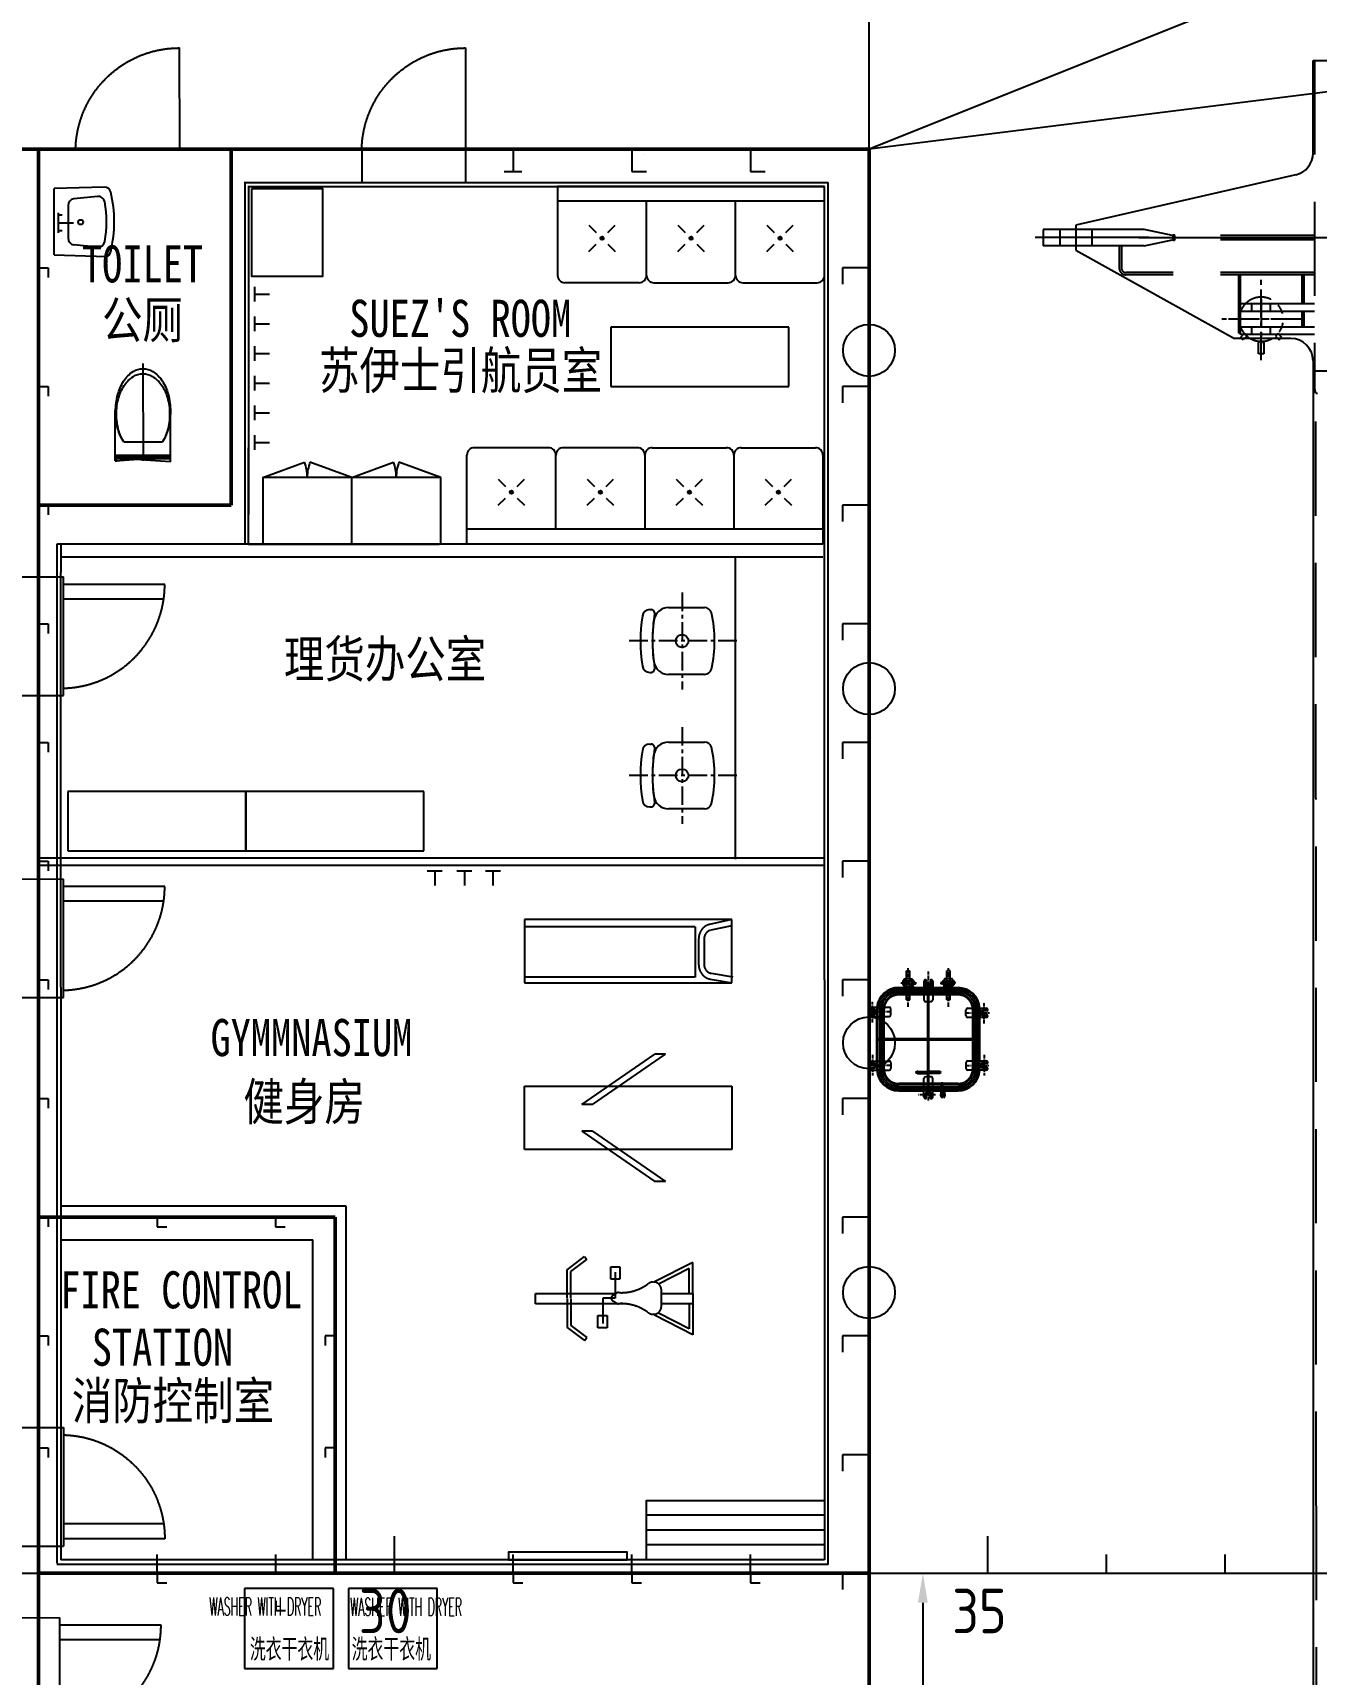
# Model space of a CAD drawing. Header units: millimetres. Extents: x -1838618 to -1600818, y -1770412 to -1553248.
# Drawn here: x -1805742 to -1797090, y -1719383 to -1708317 of the extents above; entities that cross this region are included whole.
import ezdxf
from ezdxf.enums import TextEntityAlignment as Align

# ---------------------------------------------------------------- set-up
doc = ezdxf.new("R2010")
doc.units = ezdxf.units.MM
doc.header["$LTSCALE"] = 100
doc.header["$PDMODE"] = 35
for name, pattern in [('ACAD_ISO02W100', [15, 12, -3]), ('ACAD_ISO04W100', [30, 24, -3, 0, -3]), ('BORDER', [1.75, 1, -0.25, 0.25, -0.25]), ('CENTER', [2, 1.25, -0.25, 0.25, -0.25]), ('DASHED', [0.75, 0.5, -0.25]), ('HC2-TOP$0$238-P33+P34-tv$0$DASHED2', [9.525, 6.35, -3.175]), ('HC2-TOP$0$CENTER2', [28.575, 19.05, -3.175, 3.175, -3.175]), ('HC2-TOP$0$DASHED2', [9.525, 6.35, -3.175]), ('HC2-TOP$0$PHANTOM', [63.5, 31.75, -6.35, 6.35, -6.35, 6.35, -6.35]), ('HIDDEN', [9.525, 6.35, -3.175]), ('PHANTOM2', [31.75, 15.875, -3.175, 3.175, -3.175, 3.175, -3.175])]:
    doc.linetypes.add(name, pattern=pattern)
for name, color, linetype in [('412equipment', 6, 'Continuous'), ('BUKLHEAD', 6, 'Continuous'), ('Eq', 4, 'PHANTOM2'), ('FUN', 3, 'Continuous'), ('Furniture', 3, 'Continuous'), ('HC2-TOP$0$K1-CEN', 1, 'HC2-TOP$0$CENTER2'), ('HC2-TOP$0$K1-COMP_L', 140, 'HC2-TOP$0$PHANTOM'), ('HC2-TOP$0$K1-DASH', 2, 'HC2-TOP$0$DASHED2'), ('HC2-TOP$0$K2-DASH', 9, 'HC2-TOP$0$DASHED2'), ('HC2-TOP$0$SHAPE_L', 3, 'Continuous'), ('HC2-TOP$0$THICK_L', 3, 'Continuous'), ("owner's comments", 4, 'Continuous'), ('text1', 7, 'Continuous'), ('TEXT2', 7, 'Continuous'), ('外型', 6, 'Continuous'), ('点划线', 1, 'CENTER'), ('物件', 4, 'Continuous'), ('虚线G', 3, 'DASHED')]:
    doc.layers.add(name, color=color, linetype=linetype)
doc.layers.add('标注', color=2, linetype='Continuous', lineweight=20)
doc.styles.add('HZ', font='romans.shx', dxfattribs={"width": 0.8, "height": 4, "bigfont": 'hzdx.shx'})
doc.styles.add('ROMANC', font='romans.shx', dxfattribs={"width": 0.85, "height": 150})
doc.styles.add('ROMANT', font='', dxfattribs={"width": 0.8})
doc.styles.get("Standard").update_dxf_attribs({"font": 'gbenor.shx', "width": 0.9, "bigfont": 'gbcbig.shx'})
doc.styles.get('ROMANT').set_extended_font_data('SimSun')
doc.dimstyles.new('ISO-25', dxfattribs={"dimtxt": 200, "dimasz": 200, "dimexe": 20, "dimexo": 0.625, "dimgap": 35, "dimtad": 1, "dimdec": 0, "dimtxsty": 'Standard', "dimcen": 2.5, "dimclrd": 2, "dimclre": 2, "dimclrt": 2, "dimadec": 0, "dimazin": 0, "dimtfac": 1, "dimtdec": 0, "dimtmove": 0, "dimatfit": 3, "dimfxl": 1, "dimarcsym": 0})

# ---------------------------------------------------------------- blocks, each defined once
blk = doc.blocks.new('小舱盖')
at = {"layer": '外型', "color": 2, "linetype": 'Continuous'}
for p, q in [((147, 348), (-147, 348)), ((-348, 163), (-348, 200)), ((348, 31), (348, 200)), ((-348, 31), (-348, 109)), ((-348, -109), (-348, -31)), ((348, -200), (348, -31)), ((-348, -200), (-348, -163)), ((147, -348), (-154, -348))]:
    blk.add_line(p, q, dxfattribs=at)
for centre, radius, start, end in [((-200, 200), 148, 93.3, 179.9328), ((200, 200), 148, 0.0627, 86.7045), ((-199, -200), 149, 180.2684, 263.3953), ((200, -200), 148, 273.3, 359.9328)]:
    blk.add_arc(centre, radius, start, end, dxfattribs=at)
at = {"layer": '点划线', "color": 2, "linetype": 'CENTER', "ltscale": 0.2}
for p, q in [((-106, 377), (-244, 377)), ((-178, 253), (-178, 414)), ((106, 377), (244, 377)), ((178, 253), (178, 413)), ((-218, 136), (-479, 136)), ((-379, 186), (-379, 80)), ((-199, 0), (-456, 0)), ((-376, 18), (-376, -18)), ((413, 0), (251, 0)), ((376, 49), (376, -68)), ((-379, -186), (-379, -80)), ((-218, -136), (-479, -136)), ((-185, -253), (-185, -409)), ((177, -253), (177, -409)), ((-113, -376), (-251, -376)), ((106, -376), (244, -376))]:
    blk.add_line(p, q, dxfattribs=at)
at = {"layer": '点划线', "color": 2}
blk.add_line((376, 78), (376, 118), dxfattribs=at)
at = {"layer": '物件', "color": 2}
for p, q in [((-208, 389), (-208, 266)), ((-191, 397), (-191, 377)), ((-164, 397), (-164, 377)), ((-147, 389), (-147, 266)), ((147, 389), (147, 266)), ((164, 397), (164, 377)), ((191, 397), (191, 377)), ((208, 389), (208, 266)), ((-159, 253), (-196, 253)), ((159, 253), (196, 253)), ((-461, 147), (-461, 125)), ((-396, 147), (-461, 147)), ((-396, 125), (-461, 125)), ((-346, 163), (-408, 163)), ((-408, 163), (-408, 148)), ((-391, 148), (-408, 148)), ((-408, 124), (-408, 109)), ((-391, 124), (-408, 124)), ((-396, 169), (-394, 172)), ((-396, 169), (-396, 163)), ((-396, 169), (-380, 169)), ((-347, 148), (-396, 148)), ((-265, 147), (-396, 147)), ((-265, 125), (-396, 125)), ((-347, 124), (-396, 124)), ((-394, 172), (-367, 172)), ((-365, 169), (-381, 169)), ((-365, 169), (-367, 172)), ((-365, 169), (-365, 163)), ((-358, 163), (-358, 148)), ((-358, 124), (-358, 109)), ((-349, 148), (-349, 147)), ((-349, 125), (-349, 124)), ((-265, 147), (-265, 125)), ((391, 111), (348, 111)), ((391, 101), (391, 111)), ((-391, 109), (-408, 109)), ((-404, 109), (-404, 106)), ((-404, 106), (-391, 106)), ((-397, 14), (-376, 14)), ((-346, 109), (-396, 109)), ((-391, 106), (-391, 97)), ((-371, 106), (-391, 106)), ((-371, 97), (-391, 97)), ((-390, 97), (-389, 93)), ((-389, 93), (-380, 93)), ((-388, 31), (-265, 31)), ((-384, 101), (-384, 100)), ((-378, 102), (-383, 102)), ((-378, 99), (-383, 99)), ((-373, 93), (-381, 93)), ((-378, 87), (-378, 93)), ((-374, 86), (-377, 86)), ((-362, 106), (-376, 106)), ((-376, 101), (-376, 100)), ((-371, 97), (-373, 93)), ((-373, 93), (-373, 87)), ((-371, 109), (-371, 97)), ((-362, 109), (-362, 106)), ((-356, 103), (-356, 109)), ((-352, 101), (-353, 101)), ((-350, 109), (-350, 103)), ((-253, 18), (-253, -18)), ((217, 74), (217, 0)), ((224, 81), (224, 0)), ((231, 74), (231, 0)), ((253, 18), (253, -18)), ((388, 31), (265, 31)), ((296, 97), (296, 87)), ((391, 97), (296, 97)), ((391, 87), (296, 87)), ((391, 101), (348, 101)), ((397, 14), (376, 14)), ((391, 87), (391, 97)), ((-408, -124), (-408, -109)), ((-391, -109), (-408, -109)), ((-404, -109), (-404, -106)), ((-404, -106), (-391, -106)), ((-397, -14), (-376, -14)), ((-346, -109), (-396, -109)), ((-391, -97), (-389, -93)), ((-391, -106), (-391, -97)), ((-371, -97), (-391, -97)), ((-371, -106), (-391, -106)), ((-373, -93), (-389, -93)), ((-388, -31), (-265, -31)), ((-384, -101), (-384, -100)), ((-378, -99), (-383, -99)), ((-378, -102), (-383, -102)), ((-378, -87), (-378, -93)), ((-375, -86), (-377, -86)), ((-377, -101), (-377, -100)), ((-362, -106), (-376, -106)), ((-373, -93), (-373, -87)), ((-371, -97), (-373, -93)), ((-371, -106), (-371, -97)), ((-362, -109), (-362, -106)), ((-358, -124), (-358, -109)), ((-356, -103), (-356, -109)), ((-352, -101), (-353, -101)), ((-350, -109), (-350, -103)), ((217, -74), (217, 0)), ((224, -82), (224, 0)), ((231, -74), (231, 0)), ((388, -31), (265, -31)), ((397, -14), (376, -14)), ((-461, -147), (-461, -125)), ((-396, -125), (-461, -125)), ((-396, -147), (-461, -147)), ((-391, -124), (-408, -124)), ((-408, -163), (-408, -148)), ((-391, -148), (-408, -148)), ((-346, -163), (-408, -163)), ((-347, -124), (-396, -124)), ((-265, -125), (-396, -125)), ((-265, -147), (-396, -147)), ((-347, -148), (-396, -148)), ((-396, -169), (-396, -163)), ((-396, -169), (-365, -169)), ((-396, -169), (-394, -172)), ((-394, -172), (-367, -172)), ((-365, -169), (-367, -172)), ((-365, -169), (-365, -163)), ((-358, -163), (-358, -148)), ((-349, -125), (-349, -124)), ((-349, -148), (-349, -147)), ((-265, -147), (-265, -125)), ((-216, -388), (-216, -265)), ((-166, -253), (-203, -253)), ((-154, -388), (-154, -265)), ((147, -388), (147, -265)), ((159, -253), (196, -253)), ((208, -388), (208, -265)), ((-198, -397), (-198, -376)), ((-171, -397), (-171, -376)), ((164, -397), (164, -376)), ((191, -397), (191, -376))]:
    blk.add_line(p, q, dxfattribs=at)
at = {"layer": '物件', "color": 2, "linetype": 'HIDDEN', "ltscale": 20}
for p, q in [((200, 342), (-200, 342)), ((-4, 0), (-4, 346)), ((4, 0), (4, 346)), ((-200, 330), (200, 330)), ((-200, 318), (200, 318)), ((-200, 305), (200, 305)), ((200, 299), (-200, 299)), ((-342, 200), (-342, -200)), ((-330, -200), (-330, 200)), ((-318, -200), (-318, 200)), ((-305, 200), (-305, -200)), ((-299, 200), (-299, -200)), ((299, 200), (299, -200)), ((305, 200), (305, -200)), ((318, -200), (318, 200)), ((330, -200), (330, 200)), ((342, 200), (342, -200)), ((346, 4), (-346, 4)), ((-4, -346), (-4, 0)), ((4, -346), (4, 0)), ((346, -4), (-346, -4)), ((200, -299), (-200, -299)), ((-200, -305), (200, -305)), ((-200, -318), (200, -318)), ((-200, -330), (200, -330)), ((200, -342), (-200, -342))]:
    blk.add_line(p, q, dxfattribs=at)
at = {"layer": '物件', "color": 2, "linetype": 'Continuous', "ltscale": 10}
for p, q in [((-4, -4), (4, 4)), ((-4, 4), (4, -4))]:
    blk.add_line(p, q, dxfattribs=at)
at = {"layer": '物件', "color": 2}
for centre in [(224, 74), (224, -74)]:
    blk.add_circle(centre, 7.39, dxfattribs=at)
at = {"layer": '物件', "color": 2, "linetype": 'HIDDEN', "ltscale": 20}
for centre, radius, start, end in [((-200, 200), 142, 90, 180), ((200, 200), 142, 0, 90), ((-200, 200), 130, 90, 180), ((-200, 200), 118, 90, 180), ((-200, 200), 105, 90, 180), ((-200, 200), 98.6, 90, 180), ((200, 200), 130, 0, 90), ((200, 200), 118, 0, 90), ((200, 200), 105, 0, 90), ((200, 200), 98.6, 0, 90), ((-200, -200), 142, 180, 270), ((-200, -200), 130, 180, 270), ((-200, -200), 118, 180, 270), ((-200, -200), 105, 180, 270), ((-200, -200), 98.6, 180, 270), ((200, -200), 118, 270, 0), ((200, -200), 130, 270, 0), ((200, -200), 142, 270, 0), ((200, -200), 98.6, 270, 0), ((200, -200), 105, 270, 0)]:
    blk.add_arc(centre, radius, start, end, dxfattribs=at)
at = {"layer": '物件', "color": 2}
for centre, radius, start, end in [((-196, 389), 12.3, 81.7868, 180), ((-178, 377), 22.2, 127.6699, 52.3301), ((-178, 377), 19.7, 133.4325, 46.5675), ((-195, 397), 3.7, 0, 81.7868), ((-178, 377), 13.5, 180, 0), ((-160, 397), 3.7, 98.2132, 180), ((-159, 389), 12.3, 0, 98.2132), ((159, 389), 12.3, 81.7868, 180), ((178, 377), 22.2, 127.6699, 52.3301), ((178, 377), 19.7, 133.4325, 46.5675), ((160, 397), 3.7, 0, 81.7868), ((178, 377), 13.5, 180, 0), ((195, 397), 3.7, 98.2132, 180), ((196, 389), 12.3, 0, 98.2132), ((-196, 266), 12.3, 180, 270), ((-159, 266), 12.3, 270, 0), ((159, 266), 12.3, 180, 270), ((196, 266), 12.3, 270, 0), ((-352, 144), 4.93, 48.1263, 90), ((-352, 129), 4.93, 270, 310.9412), ((-388, 18), 12.3, 90, 188.2132), ((-397, 17), 3.7, 188.2132, 270), ((-376, 0), 22.2, 217.6699, 142.3301), ((-376, 0), 19.7, 223.4325, 136.5675), ((-383, 101), 1.23, 90, 180), ((-383, 100), 1.23, 180, 270), ((-378, 101), 1.23, 0, 90), ((-378, 100), 1.23, 270, 0), ((-377, 87), 1.23, 180, 270), ((-376, 0), 13.5, 270, 90), ((-375, 87), 1.23, 270, 0), ((-353, 103), 2.46, 180, 270), ((-352, 103), 2.46, 270, 0), ((-265, 18), 12.3, 0, 90), ((265, 18), 12.3, 90, 180), ((376, 0), 22.2, 37.6699, 322.3301), ((376, 0), 19.7, 43.4325, 316.5675), ((376, 0), 13.5, 90, 270), ((388, 18), 12.3, 351.7868, 90), ((397, 17), 3.7, 270, 351.7868), ((-397, -17), 3.7, 90, 171.7868), ((-388, -18), 12.3, 171.7868, 270), ((-383, -100), 1.23, 90, 180), ((-383, -101), 1.23, 180, 270), ((-377, -87), 1.23, 90, 180), ((-378, -100), 1.23, 0, 90), ((-378, -101), 1.23, 270, 0), ((-375, -87), 1.23, 0, 90), ((-353, -103), 2.46, 90, 180), ((-352, -103), 2.46, 0, 90), ((-265, -18), 12.3, 270, 0), ((265, -18), 12.3, 180, 270), ((388, -18), 12.3, 270, 8.2132), ((397, -17), 3.7, 8.2132, 90), ((-351, -129), 4.93, 49.0588, 90), ((-351, -143), 4.93, 270, 311.8737), ((-203, -265), 12.3, 90, 180), ((-166, -265), 12.3, 0, 90), ((159, -265), 12.3, 90, 180), ((196, -265), 12.3, 0, 90), ((-203, -388), 12.3, 179.9429, 278.1561), ((-185, -376), 22.2, 307.6699, 232.3301), ((-185, -376), 19.7, 313.4325, 226.5675), ((-202, -397), 3.7, 278.1561, 359.9429), ((-185, -376), 13.5, 0, 180), ((-168, -397), 3.7, 179.9429, 261.7297), ((-166, -388), 12.3, 261.7297, 359.9429), ((159, -388), 12.3, 179.9429, 278.1561), ((178, -376), 22.2, 307.6699, 232.3301), ((178, -376), 19.7, 313.4325, 226.5675), ((160, -397), 3.7, 278.1561, 359.9429), ((178, -376), 13.5, 0, 180), ((195, -397), 3.7, 179.9429, 261.7297), ((196, -388), 12.3, 261.7297, 359.9429)]:
    blk.add_arc(centre, radius, start, end, dxfattribs=at)
at = {"layer": '虚线G', "color": 2, "linetype": 'HIDDEN', "ltscale": 3}
for p, q in [((-208, 348), (-147, 348)), ((208, 348), (147, 348)), ((-391, 148), (-391, 172)), ((-391, 125), (-391, 147)), ((-391, 106), (-391, 124)), ((-371, 148), (-371, 172)), ((-371, 125), (-371, 147)), ((-371, 109), (-371, 124)), ((-348, 163), (-348, 109)), ((-331, 148), (-331, 124)), ((-348, 31), (-348, -31)), ((348, 31), (348, -31)), ((-391, -106), (-391, -124)), ((-371, -106), (-371, -124)), ((-348, -109), (-348, -163)), ((-391, -125), (-391, -147)), ((-391, -147), (-391, -172)), ((-371, -125), (-371, -147)), ((-371, -148), (-371, -172)), ((-331, -124), (-331, -125)), ((-331, -147), (-331, -125)), ((-331, -147), (-331, -148)), ((-154, -348), (-216, -348)), ((147, -348), (208, -348))]:
    blk.add_line(p, q, dxfattribs=at)
at = {"layer": '虚线G', "color": 2, "linetype": 'HIDDEN', "ltscale": 1.5}
for p, q in [((-438, 147), (-438, 125)), ((367, 101), (367, 111)), ((385, 101), (385, 111)), ((367, 87), (367, 97)), ((385, 87), (385, 97)), ((-438, -147), (-438, -125))]:
    blk.add_line(p, q, dxfattribs=at)
at = {"layer": '虚线G', "color": 2, "linetype": 'HIDDEN', "ltscale": 3}
for centre, start, end in [((-346, 148), 0, 90), ((-346, 124), 270, 0), ((-346, -124), 0, 90), ((-346, -148), 270, 0)]:
    blk.add_arc(centre, 14.8, start, end, dxfattribs=at)
blk = doc.blocks.new('COORD')
at = {"color": 4}
for p, q in [((22600, 0), (22600, 250)), ((26600, 0), (26600, 250)), ((20200, 0), (20200, 125)), ((21000, 0), (21000, 125)), ((21800, 0), (21800, 125)), ((22600, 0), (22600, 125)), ((23400, 0), (23400, 125)), ((24200, 0), (24200, 125)), ((25000, 0), (25000, 125)), ((25800, 0), (25800, 125)), ((26600, 0), (26600, 125)), ((27400, 0), (27400, 125)), ((28200, 0), (28200, 125)), ((-3960, 0), (177600, 0))]:
    blk.add_line(p, q, dxfattribs=at)
for s, p in [('30', (22361, -405)), ('35', (26361, -405))]:
    blk.add_text(s, height=300, dxfattribs=at).set_placement(p)
blk = doc.blocks.new('HC2-TOP$0$CYL-280')
at = {"ltscale": 0.1}
for points in [[(-139, 122), (-122, 139), (-97, 114), (-114, 97)], [(-233, 18), (-233, -18), (-149, -18), (-149, 18)], [(-139, -122), (-122, -139), (-97, -114), (-114, -97)]]:
    blk.add_lwpolyline(points, close=True, dxfattribs=at)
blk.add_circle((0, 0), 149, dxfattribs=at)
at = {"layer": 'HC2-TOP$0$K1-CEN', "ltscale": 0.1}
for p, q in [((0, 275), (0, -275)), ((-275, 0), (275, 0))]:
    blk.add_line(p, q, dxfattribs=at)
blk = doc.blocks.new('A$C72DA127C')
at = {"color": 136, "linetype": 'Continuous', "lineweight": -2}
for p, q in [((-21226, 9059), (-21226, 8949)), ((-21006, 9059), (-21226, 9059)), ((-21226, 9059), (-21226, 8949)), ((-21006, 9059), (-21226, 9059)), ((-21006, 8949), (-21226, 8949)), ((-21006, 8949), (-21226, 8949))]:
    blk.add_line(p, q, dxfattribs=at)
at = {"color": 136, "linetype": 'HC2-TOP$0$238-P33+P34-tv$0$DASHED2', "lineweight": -2}
for p, q in [((-21113, 9059), (-21113, 8949)), ((-20546, 9059), (-21006, 9059)), ((-20899, 9059), (-20899, 8949)), ((-20354, 9019), (-20546, 9059)), ((-20546, 8949), (-20354, 8989)), ((-20346, 9005), (-20354, 9019)), ((-20346, 9003), (-20354, 8989)), ((-20346, 9003), (-20346, 9005)), ((-20344, 9005), (-20336, 9019)), ((-20344, 9003), (-20344, 9005)), ((-20344, 9003), (-20336, 8989)), ((-19396, 9019), (-20336, 9019)), ((-19396, 8989), (-20336, 8989)), ((-20546, 8949), (-21006, 8949)), ((-20713, 8949), (-20713, 8799)), ((-20698, 8949), (-20698, 8799)), ((-19396, 8769), (-20668, 8769)), ((-19396, 8754), (-20668, 8754)), ((-19906, 8361), (-19906, 8754)), ((-19896, 8361), (-19896, 8754)), ((-19483, 8754), (-19483, 8557)), ((-19468, 8754), (-19468, 8557)), ((-19396, 8557), (-19896, 8557)), ((-19896, 8507), (-19896, 8557)), ((-19396, 8507), (-19896, 8507)), ((-19483, 8507), (-19483, 8401)), ((-19468, 8507), (-19468, 8401)), ((-19896, 8361), (-19906, 8361)), ((-19396, 8401), (-19896, 8401)), ((-19896, 8351), (-19896, 8401)), ((-19396, 8351), (-19896, 8351))]:
    blk.add_line(p, q, dxfattribs=at)
for centre, radius, start, end in [((-20345, 8982), 38, 76.1839, 103.8161), ((-20345, 9026), 38, 256.1839, 283.8161), ((-20668, 8799), 45, 180, 270), ((-20668, 8799), 30, 180, 270)]:
    blk.add_arc(centre, radius, start, end, dxfattribs=at)
at = {"layer": 'HC2-TOP$0$K1-CEN', "color": 136, "ltscale": 0.5}
for p, q in [((-21006, 9079), (-21006, 8934)), ((-20513, 9004), (-21280, 9004))]:
    blk.add_line(p, q, dxfattribs=at)
at = {"layer": 'HC2-TOP$0$K1-CEN', "color": 136, "ltscale": 0.25}
blk.add_line((-21006, 9072), (-21006, 8941), dxfattribs=at)
at = {"layer": 'HC2-TOP$0$K1-CEN', "color": 136}
blk.add_line((-20581, 9004), (1648, 9004), dxfattribs=at)
at = {"layer": 'HC2-TOP$0$K1-CEN', "color": 136, "ltscale": 0.1}
for p, q in [((-19756, 8589), (-19756, 8284)), ((-19500, 8454), (-20008, 8454))]:
    blk.add_line(p, q, dxfattribs=at)
at = {"layer": 'HC2-TOP$0$K1-DASH', "color": 136, "ltscale": 0.2}
for p, q in [((-19819, 8507), (-19819, 8557)), ((-19693, 8507), (-19693, 8557)), ((-19819, 8351), (-19819, 8401)), ((-19693, 8351), (-19693, 8401))]:
    blk.add_line(p, q, dxfattribs=at)
at = {"layer": 'HC2-TOP$0$K2-DASH', "color": 136}
for p, q in [((-19396, 10199), (-19396, 7994)), ((-19388, 7954), (-19396, 7994)), ((-19376, 7954), (-19388, 7954)), ((-19388, 5224), (-19388, 7954)), ((-19386, 454), (-19386, 5224)), ((-19386, 454), (-19388, -5216))]:
    blk.add_line(p, q, dxfattribs=at)
at = {"layer": 'HC2-TOP$0$SHAPE_L', "color": 136}
for p, q in [((-19406, 10199), (-15166, 10199)), ((-19406, 9574), (-19406, 10199)), ((-19522, 9427), (-21006, 9089)), ((-21006, 9089), (-21006, 8919)), ((-21006, 8919), (-19936, 8324)), ((-19556, 8324), (-19936, 8324)), ((-19406, 8174), (-19406, -8166))]:
    blk.add_line(p, q, dxfattribs=at)
for centre, start, end in [((-19556, 9574), 282.8525, 0), ((-19556, 8174), 0, 90)]:
    blk.add_arc(centre, 150, start, end, dxfattribs=at)
at = {"layer": 'HC2-TOP$0$THICK_L', "color": 136}
blk.add_line((-18806, 8104), (-19406, 8104), dxfattribs=at)
at = {"layer": 'HC2-TOP$0$K1-COMP_L', "color": 136, "xscale": -1, "rotation": 270}
blk.add_blockref('HC2-TOP$0$CYL-280', (-19756, 8454), dxfattribs=at)
blk = doc.blocks.new('A$C5F016680')
at = {"color": 2}
for p, q in [((405, 457), (53, 468)), ((112, 405), (272, 389)), ((311, 124), (311, 345)), ((379, 241), (274, 241)), ((379, 292), (352, 292)), ((379, 174), (379, 309)), ((379, 187), (352, 187)), ((67, 0), (405, 11)), ((112, 63), (272, 80))]:
    blk.add_line(p, q, dxfattribs=at)
at = {"color": 2, "ltscale": 10}
blk.add_line((405, 457), (405, 11), dxfattribs=at)
at = {"color": 2}
blk.add_circle((226, 237), 16.4, dxfattribs=at)
for centre, radius, start, end in [((64, 429), 41.4, 105.3685, 172.3606), ((874, 234), 874, 166.7925, 193.2092), ((841, 234), 789, 170.2286, 189.7732), ((107, 361), 44, 84.1698, 170.903), ((267, 345), 44, 0, 84.1698), ((267, 124), 44, 275.8302, 0), ((66, 44), 44, 192.5848, 271.8677), ((107, 107), 44, 189.097, 275.8302)]:
    blk.add_arc(centre, radius, start, end, dxfattribs=at)
blk = doc.blocks.new('A$C031D3068')
at = {"color": 2}
for p, q in [((0, 361), (330, 440)), ((0, 361), (110, 6)), ((19, 366), (107, 6)), ((110, 6), (24, 367)), ((94, 0), (33, 367)), ((120, 8), (34, 368)), ((129, 11), (44, 371)), ((688, 335), (49, 183)), ((205, 86), (144, 341)), ((110, 6), (85, 6)), ((94, 0), (424, 80))]:
    blk.add_line(p, q, dxfattribs=at)
for points in [[(654, 327, 0.144695), (620, 387, 0.107175), (542, 435, 0.077657), (446, 452, 0.064823), (330, 440, 0.064823), (222, 399, 0.07727), (144, 341, 0.107175)], [(621, 319, 0.141105), (588, 378, 0.107148), (514, 424, 0.079264), (424, 442, 0.066778), (315, 431, 0.066778), (213, 392, 0.073776), (144, 340, 0.107148)], [(205, 86, 0.07727), (300, 68, 0.064823), (416, 80, 0.064823), (524, 122, 0.077657), (602, 180, 0.107175), (651, 258, 0.144695), (654, 327, 0.144695)], [(205, 86, 0.073776), (289, 71, 0.066778), (398, 82, 0.066778), (500, 121, 0.079264), (573, 177, 0.107148), (618, 252, 0.141105), (621, 319, 0.141105)]]:
    blk.add_lwpolyline(points, format="xyb", dxfattribs=at)
blk = doc.blocks.new('A$C442A13E5')
at = {"layer": 'FUN'}
for p, q in [((0, 100), (100, 100)), ((50, 100), (50, 0))]:
    blk.add_line(p, q, dxfattribs=at)
blk = doc.blocks.new('FDFDFFF')
at = {"color": 2}
for p, q in [((-287, -2), (-287, -802)), ((-287, -2), (0, -3)), ((0, -802), (0, -3)), ((-287, -802), (0, -802))]:
    blk.add_line(p, q, dxfattribs=at)
at = {"color": 2, "linetype": 'BORDER', "ltscale": 200}
for p, q in [((683, -53), (0, -53)), ((675, -153), (0, -153))]:
    blk.add_line(p, q, dxfattribs=at)
at = {"color": 2, "linetype": 'BORDER', "lineweight": -3, "ltscale": 200}
blk.add_arc((-17, -53), 700, 271.4212, 0, dxfattribs=at)
blk = doc.blocks.new('44')
at = {"color": 2, "linetype": 'BORDER', "ltscale": 200}
blk.add_line((0, 700), (0, 17), dxfattribs=at)
at = {"color": 3, "linetype": 'BORDER', "ltscale": 200}
blk.add_line((0, 17), (700, 17), dxfattribs=at)
at = {"color": 2, "linetype": 'BORDER', "lineweight": -3, "ltscale": 200}
blk.add_arc((0, 0), 700, 1.4243, 90.0031, dxfattribs=at)
blk = doc.blocks.new('A$C5B8832C3')
at = {"layer": 'FUN'}
for p, q in [((1200, 300), (0, 300)), ((1200, 200), (0, 200)), ((1200, 100), (0, 100))]:
    blk.add_line(p, q, dxfattribs=at)
blk.add_lwpolyline([(1200, 400), (0, 400), (0, 0), (1200, 0)], close=True, dxfattribs=at)
blk = doc.blocks.new('A$C6C91370A')
at = {"layer": 'Eq'}
for p, q in [((387, 520), (879, 860)), ((459, 520), (951, 860)), ((951, 860), (879, 860)), ((459, 520), (387, 520)), ((387, 341), (879, 0)), ((459, 341), (387, 341)), ((459, 341), (951, 0)), ((951, 0), (879, 0))]:
    blk.add_line(p, q, dxfattribs=at)
blk.add_lwpolyline([(1398, 643), (1398, 217), (0, 217), (0, 643)], close=True, dxfattribs=at)
blk = doc.blocks.new('A$C0C206924')
at = {"layer": 'Eq'}
for p, q in [((729, 566), (714, 546)), ((606, 281), (606, 450)), ((211, 334), (211, 226)), ((539, 299), (512, 315)), ((512, 245), (539, 261)), ((523, 281), (606, 281)), ((523, 104), (523, 281)), ((729, 0), (714, 20))]:
    blk.add_line(p, q, dxfattribs=at)
for points in [[(846, 285), (846, 477), (729, 566)], [(0, 318), (0, 527), (258, 395)], [(25, 318), (25, 486), (230, 381)], [(821, 285), (821, 465), (714, 546)], [(211, 248), (0, 248), (0, 318), (211, 318)], [(0, 248), (0, 39), (258, 171)], [(25, 248), (25, 80), (230, 185)], [(454, 318), (1059, 318), (1059, 248), (516, 248)], [(821, 281), (821, 101), (714, 20)], [(846, 281), (846, 89), (729, 0)]]:
    blk.add_lwpolyline(points, dxfattribs=at)
for points in [[(639, 397), (577, 397), (577, 479), (639, 479)], [(553, 68), (491, 68), (491, 151), (553, 151)]]:
    blk.add_lwpolyline(points, close=True, dxfattribs=at)
for centre, radius, start, end in [((266, 334), 55, 52.5729, 180), ((480, 614), 297, 232.5729, 273.6486), ((266, 226), 55, 180, 307.4271), ((480, -54), 297, 86.3514, 127.4271), ((501, 296), 22, 60, 93.6486), ((501, 264), 22, 266.3514, 300), ((528, 280), 22, 300, 60)]:
    blk.add_arc(centre, radius, start, end, dxfattribs=at)
blk = doc.blocks.new('UPDEC')
at = {"color": 6, "lineweight": 50}
for p, q in [((-4316.3, -4800, 689.9), (-20316.3, -4800, 689.9)), ((-9916.3, -4800, 689.9), (-9916.3, -16800, 689.9)), ((-8616.3, -4800, 689.9), (-8616.9, -7199.9, 590)), ((-4316.3, -4800, 689.9), (-4316.3, -24000, 689.9)), ((-8616.9, -7199.9, 590), (-9916.3, -7199.9, 689.9)), ((-7916.7, -12000, 689.9), (-9916.9, -12000, 590)), ((-7916.7, -14400.4, 689.9), (-7916.7, -12000, 689.9)), ((-4316.3, -14400.4, 689.9), (-9916.3, -14400.4, 689.9))]:
    blk.add_line(p, q, dxfattribs=at)
at = {"color": 2}
for p, q in [((-7736.8, -4800.1, 689.9), (-7736.8, -5024.5, 689.9)), ((-7037, -4799.9, 689.9), (-7037, -5024.5, 689.9)), ((-5827.7, -4837.5, 689.9), (-5827.7, -4837.5, 689.9)), ((-8529.6, -5024.5, 689.9), (-4591.3, -5024.5, 689.9)), ((-8524.6, -5024.5, 689.9), (-8524.8, -7461.9, 689.9)), ((-8504.6, -5050.2, 689.9), (-4616.3, -5050.2, 689.9)), ((-8499.6, -5050.2, 689.9), (-8499.7, -6400, 689.9)), ((-6416.3, -5050.2, 689.9), (-6416.3, -5650.2, 689.9)), ((-4616.3, -5050.2, 689.9), (-6416.3, -5050.2, 689.9)), ((-4616.4, -10379.2, 689.9), (-4616.3, -5050.2, 689.9)), ((-4616.3, -5650.2, 689.9), (-4616.3, -5050.2, 689.9)), ((-4591.4, -10404.2, 689.9), (-4591.3, -5024.5, 689.9)), ((-4616.3, -5150.2, 689.9), (-6416.3, -5150.2, 689.9)), ((-5816.3, -5650.2, 689.9), (-5816.3, -5150.2, 689.9)), ((-5216.3, -5650.2, 689.9), (-5216.3, -5150.2, 689.9)), ((-6204.9, -5311.6, 689.9), (-6155.6, -5360.9, 689.9)), ((-6077, -5360.9, 689.9), (-6027.8, -5311.6, 689.9)), ((-5604.9, -5311.6, 689.9), (-5555.6, -5360.9, 689.9)), ((-5477, -5360.9, 689.9), (-5427.8, -5311.6, 689.9)), ((-5004.9, -5311.6, 689.9), (-4955.6, -5360.9, 689.9)), ((-4877, -5360.9, 689.9), (-4827.8, -5311.6, 689.9)), ((-6124.2, -5408.1, 689.9), (-6108.4, -5392.3, 689.9)), ((-6124.2, -5392.3, 689.9), (-6108.4, -5408.1, 689.9)), ((-5524.2, -5408.1, 689.9), (-5508.4, -5392.3, 689.9)), ((-5524.2, -5392.3, 689.9), (-5508.4, -5408.1, 689.9)), ((-4924.2, -5408.1, 689.9), (-4908.4, -5392.3, 689.9)), ((-4924.2, -5392.3, 689.9), (-4908.4, -5408.1, 689.9)), ((-6204.9, -5488.7, 689.9), (-6155.6, -5439.5, 689.9)), ((-6077, -5439.5, 689.9), (-6027.8, -5488.7, 689.9)), ((-5604.9, -5488.7, 689.9), (-5555.6, -5439.5, 689.9)), ((-5477, -5439.5, 689.9), (-5427.8, -5488.7, 689.9)), ((-5004.9, -5488.7, 689.9), (-4955.6, -5439.5, 689.9)), ((-4877, -5439.5, 689.9), (-4827.8, -5488.7, 689.9)), ((-5866.3, -5700.2, 689.9), (-6366.3, -5700.2, 689.9)), ((-5766.3, -5700.2, 689.9), (-5266.3, -5700.2, 689.9)), ((-5166.3, -5700.2, 689.9), (-4666.3, -5700.2, 689.9)), ((-8499.6, -5850.2, 689.9), (-8499.8, -7261.9, 689.9)), ((-6057.1, -5999.7, 590), (-6057.1, -6399.7, 590)), ((-4857.1, -5999.7, 590), (-6057.1, -5999.7, 590)), ((-4857.1, -6399.7, 590), (-4857.1, -5999.7, 590)), ((-6057.1, -6399.7, 590), (-4857.1, -6399.7, 590)), ((-8499.8, -6811.9, 689.9), (-8499.8, -6811.9, 689.9)), ((-8499.8, -7461.9, 689.9), (-8499.8, -6811.9, 689.9)), ((-6477.7, -6812, 789.8), (-6977.7, -6812, 789.8)), ((-5877.7, -6812, 689.9), (-6377.7, -6812, 689.9)), ((-5777.7, -6812, 689.9), (-5277.7, -6812, 689.9)), ((-5177.7, -6812, 689.9), (-4677.7, -6812, 689.9)), ((-8403.7, -7011.9, 689.9), (-8121.8, -6909.1, 689.9)), ((-7803.7, -7011.9, 689.9), (-8085.5, -6909.1, 689.9)), ((-7803.7, -7011.9, 689.9), (-7521.8, -6909.1, 689.9)), ((-7203.7, -7011.9, 689.9), (-7485.5, -6909.1, 689.9)), ((-7027.7, -7462, 789.8), (-7027.7, -6862, 789.8)), ((-6427.7, -7362, 689.9), (-6427.7, -6862, 689.9)), ((-5827.7, -6862, 689.9), (-5827.7, -7362, 689.9)), ((-5227.7, -6862, 689.9), (-5227.7, -7362, 689.9)), ((-4627.7, -6862, 689.9), (-4627.7, -7462, 689.9)), ((-7803.7, -7011.9, 689.9), (-8403.7, -7011.9, 689.9)), ((-8403.7, -7011.9, 689.9), (-8403.7, -7461.9, 689.9)), ((-7203.7, -7011.9, 689.9), (-7803.7, -7011.9, 689.9)), ((-7803.7, -7011.9, 689.9), (-7803.7, -7011.9, 689.9)), ((-7803.7, -7461.9, 689.9), (-7803.7, -7011.9, 689.9)), ((-7803.7, -7461.9, 689.9), (-7803.7, -7011.9, 689.9)), ((-7203.7, -7461.9, 689.9), (-7203.7, -7011.9, 689.9)), ((-6816.3, -7023.4, 789.8), (-6767.1, -7072.6, 789.8)), ((-6688.4, -7072.6, 789.8), (-6639.2, -7023.4, 789.8)), ((-6216.3, -7023.4, 689.9), (-6167.1, -7072.6, 689.9)), ((-6088.4, -7072.6, 689.9), (-6039.2, -7023.4, 689.9)), ((-5616.3, -7023.4, 689.9), (-5567.1, -7072.6, 689.9)), ((-5488.4, -7072.6, 689.9), (-5439.2, -7023.4, 689.9)), ((-5016.3, -7023.4, 689.9), (-4967.1, -7072.6, 689.9)), ((-4888.4, -7072.6, 689.9), (-4839.2, -7023.4, 689.9)), ((-7803.7, -7461.9, 689.9), (-7803.7, -7086.9, 689.9)), ((-7203.7, -7461.9, 689.9), (-7203.7, -7086.9, 689.9)), ((-6816.3, -7200.5, 789.8), (-6767.1, -7151.3, 789.8)), ((-6735.6, -7104.1, 789.8), (-6719.8, -7119.9, 789.8)), ((-6735.6, -7119.9, 789.8), (-6719.8, -7104.1, 789.8)), ((-6688.4, -7151.3, 789.8), (-6639.2, -7200.5, 789.8)), ((-6216.3, -7200.5, 689.9), (-6167.1, -7151.3, 689.9)), ((-6135.6, -7104.1, 689.9), (-6119.8, -7119.9, 689.9)), ((-6135.6, -7119.9, 689.9), (-6119.8, -7104.1, 689.9)), ((-6088.4, -7151.3, 689.9), (-6039.2, -7200.5, 689.9)), ((-5616.3, -7200.5, 689.9), (-5567.1, -7151.3, 689.9)), ((-5535.6, -7104.1, 689.9), (-5519.8, -7119.9, 689.9)), ((-5535.6, -7119.9, 689.9), (-5519.8, -7104.1, 689.9)), ((-5488.4, -7151.3, 689.9), (-5439.2, -7200.5, 689.9)), ((-5016.3, -7200.5, 689.9), (-4967.1, -7151.3, 689.9)), ((-4935.6, -7104.1, 689.9), (-4919.8, -7119.9, 689.9)), ((-4935.6, -7119.9, 689.9), (-4919.8, -7104.1, 689.9)), ((-4888.4, -7151.3, 689.9), (-4839.2, -7200.5, 689.9)), ((-4627.7, -7362, 689.9), (-7027.7, -7362, 789.8)), ((-5827.7, -7362, 689.9), (-5827.7, -7362, 689.9)), ((-9791.3, -7461.9, 689.9), (-9791.4, -14333.4, 689.9)), ((-4627.7, -7462, 689.9), (-9791.3, -7461.9, 689.9)), ((-9766.3, -7458.1, 689.9), (-9766.3, -7654.3, 689.9)), ((-8499.8, -7461.9, 689.9), (-7899.8, -7461.9, 689.9)), ((-8015.2, -7461.9, 689.9), (-7215.2, -7461.9, 689.9)), ((-7899.8, -7461.9, 689.9), (-7299.8, -7461.9, 689.9)), ((-4627.7, -7462, 689.9), (-5827.7, -7462, 689.9)), ((-4627.7, -7550, 689.9), (-9766.3, -7549.9, 689.9)), ((-9766.3, -10450, 689.9), (-9766.3, -7654.3, 689.9)), ((-5795.2, -7903.7, 689.9), (-5786.2, -7903.7, 689.9)), ((-5668.6, -7890.4, 689.9), (-5426.2, -7890.2, 689.9)), ((-5795.2, -8326.7, 689.9), (-5786.2, -8326.7, 689.9)), ((-5425.9, -8340.2, 689.9), (-5668.2, -8340.4, 689.9)), ((-5795.2, -8810.3, 689.9), (-5786.2, -8810.3, 689.9)), ((-5668.6, -8797.1, 689.9), (-5426.2, -8796.9, 689.9)), ((-9717.1, -9130.8, 590), (-9717.1, -9530.8, 590)), ((-8517.1, -9130.8, 590), (-9717.1, -9130.8, 590)), ((-8517.1, -9530.8, 590), (-8517.1, -9130.8, 590)), ((-8517.1, -9130.8, 590), (-8517.1, -9530.8, 590)), ((-7317.1, -9130.8, 590), (-8517.1, -9130.8, 590)), ((-7317.1, -9530.8, 590), (-7317.1, -9130.8, 590)), ((-5795.2, -9233.3, 689.9), (-5786.2, -9233.3, 689.9)), ((-5425.9, -9246.9, 689.9), (-5668.2, -9247.1, 689.9)), ((-4616.4, -9578.8, 689.9), (-9916.3, -9578.9, 689.9)), ((-9717.1, -9530.8, 590), (-8517.1, -9530.8, 590)), ((-8517.1, -9530.8, 590), (-7317.1, -9530.8, 590)), ((-4616.4, -9628.9, 689.9), (-9916.3, -9628.9, 689.9)), ((-7841.7, -11925, 689.9), (-9766.9, -11925, 590)), ((-7841.7, -14310.8, 689.9), (-7841.7, -11925, 689.9)), ((-9766.9, -12153.3, 590), (-8067.3, -12153.3, 590)), ((-8066.7, -14310.8, 689.9), (-8067.3, -12153.3, 590)), ((-4591.4, -14341.2, 590.3), (-9791.4, -14341.1, 689.9))]:
    blk.add_line(p, q, dxfattribs=at)
at = {"color": 6}
blk.add_line((-4316.3, -4800, 689.9), (-4316.3, -24000, 689.9), dxfattribs=at)
at = {"color": 2, "ltscale": 10}
for p, q in [((-4616.4, -10399.4, 689.9), (-4616.4, -7400, 689.9)), ((-4591.4, -14341.2, 590.3), (-4591.4, -7375, 689.9)), ((-4616.3, -10399.4, 689.9), (-4616.3, -14309.8, 689.9)), ((-9766.3, -10450, 689.9), (-9766.3, -14309.8, 689.9)), ((-4616.3, -14309.8, 689.9), (-9766.3, -14309.8, 689.9))]:
    blk.add_line(p, q, dxfattribs=at)
at = {"color": 2, "linetype": 'CENTER'}
for p, q in [((-5576.8, -7789.2, 689.9), (-5576.8, -8441.2, 689.9)), ((-5207.5, -8114.5, 689.9), (-5946, -8114.5, 689.9)), ((-5576.8, -8695.8, 689.9), (-5576.8, -9347.8, 689.9)), ((-5207.5, -9021.8, 689.9), (-5946, -9021.8, 689.9))]:
    blk.add_line(p, q, dxfattribs=at)
blk.add_line((-4316.3, -14400.4, 689.9), (-9916.3, -14400.4, 689.9))
at = {"elevation": 689.9}
blk.add_lwpolyline([(-8476.6, -5065.1), (-8001.5, -5065.1), (-8001.5, -5657.6), (-8476.6, -5657.6)], close=True, dxfattribs=at)
at = {"color": 2}
for centre, radius in [((-6116.3, -5400.2, 689.9), 11.2), ((-5516.3, -5400.2, 689.9), 11.2), ((-4916.3, -5400.2, 689.9), 11.2), ((-4316.3, -6155.9, 689.9), 175), ((-6727.7, -7112, 789.8), 11.2), ((-6127.7, -7112, 689.9), 11.2), ((-5527.7, -7112, 689.9), 11.2), ((-4927.7, -7112, 689.9), 11.2), ((-5576.8, -8115.2, 1180), 42.8), ((-4316.3, -8436.3, 689.9), 175), ((-5576.8, -9021.8, 1180), 42.8), ((-4316.3, -10824.9, 689.9), 175), ((-4316.3, -12507.9, 689.9), 175)]:
    blk.add_circle(centre, radius, dxfattribs=at)
for centre, radius, start, end in [((-6366.3, -5650.2, 689.9), 50, 180, 270), ((-5866.3, -5650.2, 689.9), 50, 270, 0), ((-5766.3, -5650.2, 689.9), 50, 180, 270), ((-5266.3, -5650.2, 689.9), 50, 270, 0), ((-5166.3, -5650.2, 689.9), 50, 180, 270), ((-4666.3, -5650.2, 689.9), 50, 270, 0), ((-6977.7, -6862, 789.8), 50, 90, 180), ((-6477.7, -6862, 789.8), 50, 0, 90), ((-6377.7, -6862, 689.9), 50, 90, 180), ((-5877.7, -6862, 689.9), 50, 0, 90), ((-5777.7, -6862, 689.9), 50, 90, 180), ((-5277.7, -6862, 689.9), 50, 0, 90), ((-5177.7, -6862, 689.9), 50, 90, 180), ((-4677.7, -6862, 689.9), 50, 0, 90), ((-8403.7, -7011.9, 689.9), 300, 0.00001, 20.04253), ((-7803.7, -7011.9, 689.9), 300, 159.95749, 180.00001), ((-7803.7, -7011.9, 689.9), 300, 0.00001, 20.04253), ((-7203.7, -7011.9, 689.9), 300, 159.95749, 180.00001), ((-4744.3, -8115.2, 1180), 1113.2, 171.26849, 188.73151), ((-5795.2, -7953.7, 1180), 50, 90, 171.37913), ((-5786.2, -7928.7, 1180), 25, 350.69359, 90), ((-4637.5, -8113.4, 1180), 1139.1, 170.60151, 189.30641), ((-5668.5, -7990.4, 1180), 100, 90.04933, 173.0413), ((-5426.2, -7940.2, 1180), 50, 17.50677, 90.04684), ((-6234.8, -8115.8, 1180), 877.3, 347.53279, 12.54891), ((-4650.3, -8114.7, 1180), 1125.8, 173.0413, 187.04019), ((-5795.2, -8276.7, 1180), 50, 188.62087, 270), ((-5786.2, -8301.7, 1180), 25, 270, 9.30641), ((-5668.3, -8240.4, 1180), 100, 187.04019, 270.04933), ((-5425.9, -8290.2, 1180), 50, 270.04684, 342.59143), ((-5795.2, -8860.3, 1180), 50, 90, 171.37913), ((-5786.2, -8835.3, 1180), 25, 350.69359, 90), ((-4637.5, -9020.1, 1180), 1139.1, 170.60151, 189.30641), ((-5668.5, -8897.1, 1180), 100, 90.04933, 173.0413), ((-5426.2, -8846.9, 1180), 50, 17.50677, 90.04684), ((-6234.8, -9022.4, 1180), 877.3, 347.53279, 12.54891), ((-4744.3, -9021.8, 1180), 1113.2, 171.26849, 188.73151), ((-4650.3, -9021.4, 1180), 1125.8, 173.0413, 187.04019), ((-5668.3, -9147.1, 1180), 100, 187.04019, 270.04933), ((-5795.2, -9183.3, 1180), 50, 188.62087, 270), ((-5786.2, -9208.3, 1180), 25, 270, 9.30641), ((-5425.9, -9196.9, 1180), 50, 270.04684, 342.59143)]:
    blk.add_arc(centre, radius, start, end, dxfattribs=at)
at = {"color": 6}
blk.add_open_spline([(-33316.3, -7340, 590), (-32252.5, -6845.1, 590), (-30832.1, -6184.4, 590), (-28329, -5090.2, 590), (-26353.8, -4239, 590), (-23850.2, -3266.5, 590), (-20996.3, -2333.8, 590), (-17254.8, -1351.7, 590), (-12938.5, -596.2, 590), (-8624.2, -188.6, 590), (-4318, -15.4, 590), (-1444.3, -2.6, 590), (-5.4, 0, 590), (0, 0, 590)], degree=3, knots=[0, 0, 0, 0, 3519.8323824, 4699.1654808, 8195.4762497, 9971.2533038, 12754.8164348, 17198.2837344, 21564.0627763, 25884.9156363, 30188.93769, 34489.1340097, 34505.4532356, 34505.4532356, 34505.4532356, 34505.4532356], dxfattribs=at)
at = {"layer": 'BUKLHEAD', "ltscale": 10}
for p, q in [((-6716.3, -4800, 689.9), (-6716.3, -4950, 689.9)), ((-5916.3, -4800, 689.9), (-5916.3, -4950, 689.9)), ((-5116.3, -4800, 689.9), (-5116.3, -4950, 689.9)), ((-6776.4, -4949.7, 689.9), (-6656.4, -4949.7, 689.9)), ((-5916.3, -4950, 689.9), (-5816.3, -4950, 689.9)), ((-5116.3, -4950, 689.9), (-5016.3, -4950, 689.9)), ((-9916.3, -5600, 689.9), (-9851.3, -5600, 689.9)), ((-9851.3, -5600, 689.9), (-9851.3, -5665, 689.9)), ((-4316.3, -5599.4, 689.9), (-4496.3, -5599.4, 689.9)), ((-4496.3, -5599.4, 689.9), (-4496.3, -5709.4, 689.9)), ((-9916.3, -6400, 689.9), (-9851.3, -6400, 689.9)), ((-9851.3, -6400, 689.9), (-9851.3, -6465, 689.9)), ((-4316.3, -6398.7, 689.9), (-4496.3, -6398.7, 689.9)), ((-4496.3, -6398.7, 689.9), (-4496.3, -6508.7, 689.9)), ((-9916.3, -7200.4, 689.9), (-9851.3, -7200.4, 689.9)), ((-9851.3, -7200.4, 689.9), (-9851.3, -7265.4, 689.9)), ((-4316.3, -7200.4, 689.9), (-4496.3, -7200.4, 689.9)), ((-4496.3, -7200.4, 689.9), (-4496.3, -7310.4, 689.9)), ((-9916.3, -8000, 689.9), (-9851.3, -8000, 689.9)), ((-9851.3, -8000, 689.9), (-9851.3, -8065, 689.9)), ((-4316.3, -7999.4, 689.9), (-4496.3, -7999.4, 689.9)), ((-4496.3, -7999.4, 689.9), (-4496.3, -8109.4, 689.9)), ((-9916.3, -8800, 689.9), (-9851.3, -8800, 689.9)), ((-9851.3, -8800, 689.9), (-9851.3, -8865, 689.9)), ((-4316.3, -8799.4, 689.9), (-4496.3, -8799.4, 689.9)), ((-4496.3, -8799.4, 689.9), (-4496.3, -8909.4, 689.9)), ((-9916.3, -9600, 689.9), (-9851.3, -9600, 689.9)), ((-9851.3, -9600, 689.9), (-9851.3, -9665, 689.9)), ((-4316.3, -9600, 689.9), (-4496.3, -9600, 689.9)), ((-4496.3, -9600, 689.9), (-4496.3, -9710, 689.9)), ((-9916.3, -10400, 689.9), (-9851.3, -10400, 689.9)), ((-9851.3, -10400, 689.9), (-9851.3, -10465, 689.9)), ((-4316.3, -10400.4, 689.9), (-4496.3, -10400.4, 689.9)), ((-4496.3, -10400.4, 689.9), (-4496.3, -10510.4, 689.9)), ((-9916.3, -11200, 689.9), (-9851.3, -11200, 689.9)), ((-9851.3, -11200, 689.9), (-9851.3, -11265, 689.9)), ((-4316.3, -11199.4, 689.9), (-4496.3, -11199.4, 689.9)), ((-4496.3, -11199.4, 689.9), (-4496.3, -11309.4, 689.9)), ((-9916.3, -12000, 689.9), (-9851.3, -12000, 689.9)), ((-9851.3, -12000, 689.9), (-9851.3, -12065, 689.9)), ((-9115.7, -11999.4, 490.1), (-9115.7, -12064.4, 490.1)), ((-8316.9, -11999.4, 590), (-8316.9, -12064.4, 590)), ((-4316.3, -11999.4, 689.9), (-4496.3, -11999.4, 689.9)), ((-4496.3, -11999.4, 689.9), (-4496.3, -12109.4, 689.9)), ((-9115.7, -12064.4, 490.1), (-9050.7, -12064.4, 490.1)), ((-8316.9, -12064.4, 590), (-8251.9, -12064.4, 590)), ((-9916.3, -12800, 689.9), (-9851.3, -12800, 689.9)), ((-9851.3, -12800, 689.9), (-9851.3, -12865, 689.9)), ((-7917.9, -12800, 689.9), (-7982.9, -12800, 689.9)), ((-7982.9, -12800, 689.9), (-7982.9, -12865, 689.9)), ((-4316.3, -12799.4, 689.9), (-4496.3, -12799.4, 689.9)), ((-4496.3, -12799.4, 689.9), (-4496.3, -12909.4, 689.9)), ((-9916.3, -13554.9, 689.9), (-9851.3, -13554.9, 689.9)), ((-9851.3, -13554.9, 689.9), (-9851.3, -13619.9, 689.9)), ((-7917.9, -13554.9, 689.9), (-7982.9, -13554.9, 689.9)), ((-7982.9, -13554.9, 689.9), (-7982.9, -13619.9, 689.9)), ((-4316.3, -13602.3, 689.9), (-4496.3, -13602.3, 689.9)), ((-4496.3, -13602.3, 689.9), (-4496.3, -13712.3, 689.9)), ((-9115.7, -14400.4, 689.9), (-9115.7, -14465.4, 689.9)), ((-9115.7, -14465.4, 689.9), (-9050.7, -14465.4, 689.9)), ((-6715.7, -14400.4, 689.9), (-6715.7, -14465.4, 689.9)), ((-6715.7, -14465.4, 689.9), (-6650.7, -14465.4, 689.9)), ((-5915.7, -14400.4, 689.9), (-5915.7, -14465.4, 689.9)), ((-5915.7, -14465.4, 689.9), (-5850.7, -14465.4, 689.9)), ((-5115.7, -14400.4, 689.9), (-5115.7, -14465.4, 689.9)), ((-5115.7, -14465.4, 689.9), (-5050.7, -14465.4, 689.9)), ((-4316.3, -14400, 689.9), (-4496.3, -14400, 689.9)), ((-4496.3, -14400, 689.9), (-4496.3, -14510, 689.9)), ((-4316.3, -14400, 689.9), (-4496.3, -14400, 689.9)), ((-4496.3, -14400, 689.9), (-4496.3, -14510, 689.9)), ((-8315.7, -14586.4, 689.9), (-8315.7, -14651.4, 689.9)), ((-8315.7, -14651.4, 689.9), (-8250.7, -14651.4, 689.9))]:
    blk.add_line(p, q, dxfattribs=at)
at = {"layer": 'Eq'}
for p, q in [((-5488.8, -10042, 590), (-6640, -10042, 689.9)), ((-5488.8, -10042, 590), (-5488.8, -10381.2, 590)), ((-5242.1, -9994, 689.9), (-5391.3, -10026.1, 623)), ((-5242.1, -10034.9, 686.1), (-5382.9, -10065.2, 623)), ((-5465, -10124.3, 590), (-5465, -10295.8, 590)), ((-5428.5, -10124.3, 606.4), (-5428.5, -10295.8, 606.4)), ((-5488.8, -10381.2, 590), (-6640, -10381.2, 689.9)), ((-5388.1, -10394.6, 624.5), (-5242.1, -10420, 689.9)), ((-5381.2, -10355.2, 624.5), (-5235.3, -10380.6, 689.9))]:
    blk.add_line(p, q, dxfattribs=at)
at = {"layer": 'Eq', "elevation": 689.9}
blk.add_lwpolyline([(-6640, -9994), (-6640, -10420), (-5242.1, -10420), (-5242.1, -9994)], close=True, dxfattribs=at)
at = {"layer": 'Eq', "ltscale": 10, "elevation": 689.9}
for points in [[(-8526.9, -15043), (-7926.9, -15043), (-7926.9, -14503), (-8526.9, -14503)], [(-7826.9, -15043), (-7226.9, -15043), (-7226.9, -14503), (-7826.9, -14503)]]:
    blk.add_lwpolyline(points, close=True, dxfattribs=at)
at = {"layer": 'Eq', "extrusion": (-0.40893, -3.16e-14, 0.912566)}
for radius in [100, 60]:
    blk.add_arc((10124.3, -4645.9, 2773.2), radius, 191.10445, 270, dxfattribs=at)
at = {"layer": 'Eq', "extrusion": (-0.40893, 1.423e-13, 0.912566)}
for radius in [100, 60]:
    blk.add_arc((10295.8, -4645.9, 2773.2), radius, 270, 350.99023, dxfattribs=at)
at = {"layer": 'Furniture'}
blk.add_line((-5216.2, -9585.1, 689.9), (-5216.2, -7550, 689.9), dxfattribs=at)
at = {"layer": 'Furniture', "elevation": 689.9}
blk.add_lwpolyline([(-6747.9, -14309.2), (-5947.9, -14309.2), (-5947.9, -14259.2), (-6747.9, -14259.2)], close=True, dxfattribs=at)
at = {"color": 2, "ltscale": 10, "rotation": 180}
blk.add_blockref('A$C5F016680', (-9405.3, -5054.6, 1180), dxfattribs=at)
at = {"color": 2, "ltscale": 10, "xscale": -1, "rotation": 283.500000003494}
blk.add_blockref('A$C031D3068', (-9377.1, -6991.5, 1180), dxfattribs=at)
at = {"layer": 'Eq'}
blk.add_blockref('A$C6C91370A', (-6640, -11760.3, 689.9), dxfattribs=at)
at = {"layer": 'Eq', "rotation": 180}
blk.add_blockref('A$C0C206924', (-5505.1, -12265.9, 789.8), dxfattribs=at)
at = {"layer": 'FUN'}
for p in [(-7294.3, -9764.2, 1180), (-7094.3, -9764.2, 1180), (-6901.7, -9764.2, 1180)]:
    blk.add_blockref('A$C442A13E5', p, dxfattribs=at)
at = {"layer": 'Furniture', "xscale": -1}
for name, p, rotation in [('44', (-8966.1, -4817.2, 689.9), 0.0192747541805716), ('44', (-7037, -4817.2, 689.9), 0.0192747541805716), ('A$C5B8832C3', (-5816.3, -13909.8, 689.9), 180)]:
    blk.add_blockref(name, p, dxfattribs=dict(at, rotation=rotation))
at = {"layer": 'Furniture', "rotation": 90}
for p in [(-8357.6, -5826.7, 689.9), (-8357.6, -6026.7, 689.9), (-8357.6, -6226.7, 689.9), (-8357.6, -6426.7, 689.9), (-8357.6, -6626.7, 689.9), (-8357.6, -6826.7, 689.9)]:
    blk.add_blockref('A$C442A13E5', p, dxfattribs=at)
at = {"layer": "owner's comments", "rotation": 0.0031342430776463}
for p in [(-9747.7, -7680.7, 689.9), (-9747.7, -9717, 689.9), (-9772.6, -14697.4, 689.9)]:
    blk.add_blockref('FDFDFFF', p, dxfattribs=at)
at = {"layer": "owner's comments", "xscale": -1, "rotation": 179.9968657569223}
blk.add_blockref('FDFDFFF', (-9747.7, -14220.7, 689.9), dxfattribs=at)
at = {"color": 2, "style": 'ROMANT', "width": 0.8}
for s, p in [('TOILET', (-9214.5, -5572.7, 1180)), ('公厕', (-9214.5, -5948.6, 1180)), ("SUEZ'S ROOM", (-7072.5, -5935.4, 1279.9)), ('苏伊士引航员室', (-7069.9, -6285.6, 1279.9)), ('理货办公室', (-7579.2, -8231.6, 1180)), ('GYMMNASIUM', (-8075.8, -10789, 689.9)), ('健身房', (-8124.6, -11217.5, 689.9)), ('FIRE CONTROL', (-8952.7, -12489.5, 1180)), ('STATION', (-9080, -12876.6, 689.9)), ('消防控制室', (-9009.1, -13231.5, 1180))]:
    blk.add_text(s, height=250, dxfattribs=at).set_placement(p, align=Align.MIDDLE)
at = {"layer": 'text1', "style": 'HZ', "width": 0.75}
for p in [(-8223.7, -14907.5, 689.9), (-7536.9, -14907.5, 689.9)]:
    blk.add_text('洗衣干衣机', height=150, dxfattribs=at).set_placement(p, align=Align.MIDDLE)
at = {"layer": 'TEXT2', "style": 'ROMANC', "width": 0.45}
for p in [(-8764.2, -14685.1, 689.9), (-7815.7, -14686.6, 689.9)]:
    blk.add_text('WASHER WITH DRYER', height=120, dxfattribs=at).set_placement(p)
blk = doc.blocks.new('*D293')
at = {"color": 2, "lineweight": -2, "transparency": 16777216}
for p, q in [((-1800104, -1718702), (-1799721, -1718702)), ((-1799741, -1718902), (-1799741, -1721202)), ((-1800104, -1721402), (-1799721, -1721402))]:
    blk.add_line(p, q, dxfattribs=at)
at = {"color": 2, "transparency": 16777216}
for points in [[(-1799775, -1718902), (-1799708, -1718902), (-1799741, -1718702)], [(-1799775, -1721202), (-1799708, -1721202), (-1799741, -1721402)]]:
    blk.add_solid(points, dxfattribs=at)
at = {"layer": 'Defpoints', "color": 0, "transparency": 16777216}
for p in [(-1800104, -1718702), (-1800104, -1721402, 100), (-1799741, -1721402)]:
    blk.add_point(p, dxfattribs=at)
at = {"color": 2, "transparency": 16777216, "insert": (-1799876, -1720052), "char_height": 200, "attachment_point": 5, "rotation": 90}
blk.add_mtext('2700', dxfattribs=at)

msp = doc.modelspace()

# ---------------------------------------------------------------- linework, layer by layer
at = {"color": 5, "linetype": 'ACAD_ISO02W100', "ltscale": 20}
for p, q in [((-1800104.3, -1709102), (-1800104.3, -1704343)), ((-1796904.3, -1708702), (-1800104.3, -1709102))]:
    msp.add_line(p, q, dxfattribs=at)
at = {"color": 9, "linetype": 'ACAD_ISO04W100', "ltscale": 100}
msp.add_line((-1796405.3, -1707620.8), (-1800104.3, -1709102), dxfattribs=at)
at = {"color": 6}
msp.add_line((-1800104.3, -1709102), (-1800104.3, -1728302), dxfattribs=at)
msp.add_open_spline([(-1829104.3, -1711642), (-1828040.4, -1711147.1), (-1826620.1, -1710486.4), (-1824116.9, -1709392.2), (-1822141.8, -1708541), (-1819638.2, -1707568.5), (-1816784.2, -1706635.8), (-1813042.8, -1705653.7), (-1808726.4, -1704898.2), (-1804412.2, -1704490.7), (-1800105.9, -1704317.4), (-1797232.3, -1704304.6), (-1795793.4, -1704302.1), (-1795788, -1704302)], degree=3, knots=[0, 0, 0, 0, 3519.8323824, 4699.1654808, 8195.4762497, 9971.2533038, 12754.8164348, 17198.2837344, 21564.0627763, 25884.9156363, 30188.93769, 34489.1340097, 34505.4532356, 34505.4532356, 34505.4532356, 34505.4532356], dxfattribs=at)

# ---------------------------------------------------------------- block references
for name, p in [('UPDEC', (-1795788, -1704302)), ('A$C72DA127C', (-1777704.3, -1718702))]:
    msp.add_blockref(name, p)
at = {"layer": '412equipment', "color": 7}
msp.add_blockref('COORD', (-1825904.3, -1718702), dxfattribs=at)
at = {"layer": '标注', "rotation": 270}
msp.add_blockref('小舱盖', (-1799704.3, -1715102), dxfattribs=at)

# ---------------------------------------------------------------- dimensions: what is measured, and where the dimension line sits
dim = msp.add_linear_dim(base=(-1799741.3, -1721402), p1=(-1800104.3, -1718702), p2=(-1800104.3, -1721402, 99.9), angle=90, dimstyle='ISO-25')
dim.commit()
dim.dimension.update_dxf_attribs({"geometry": '*D293', "text_midpoint": (-1799876.3, -1720052)})

doc.saveas('drawing.dxf')
